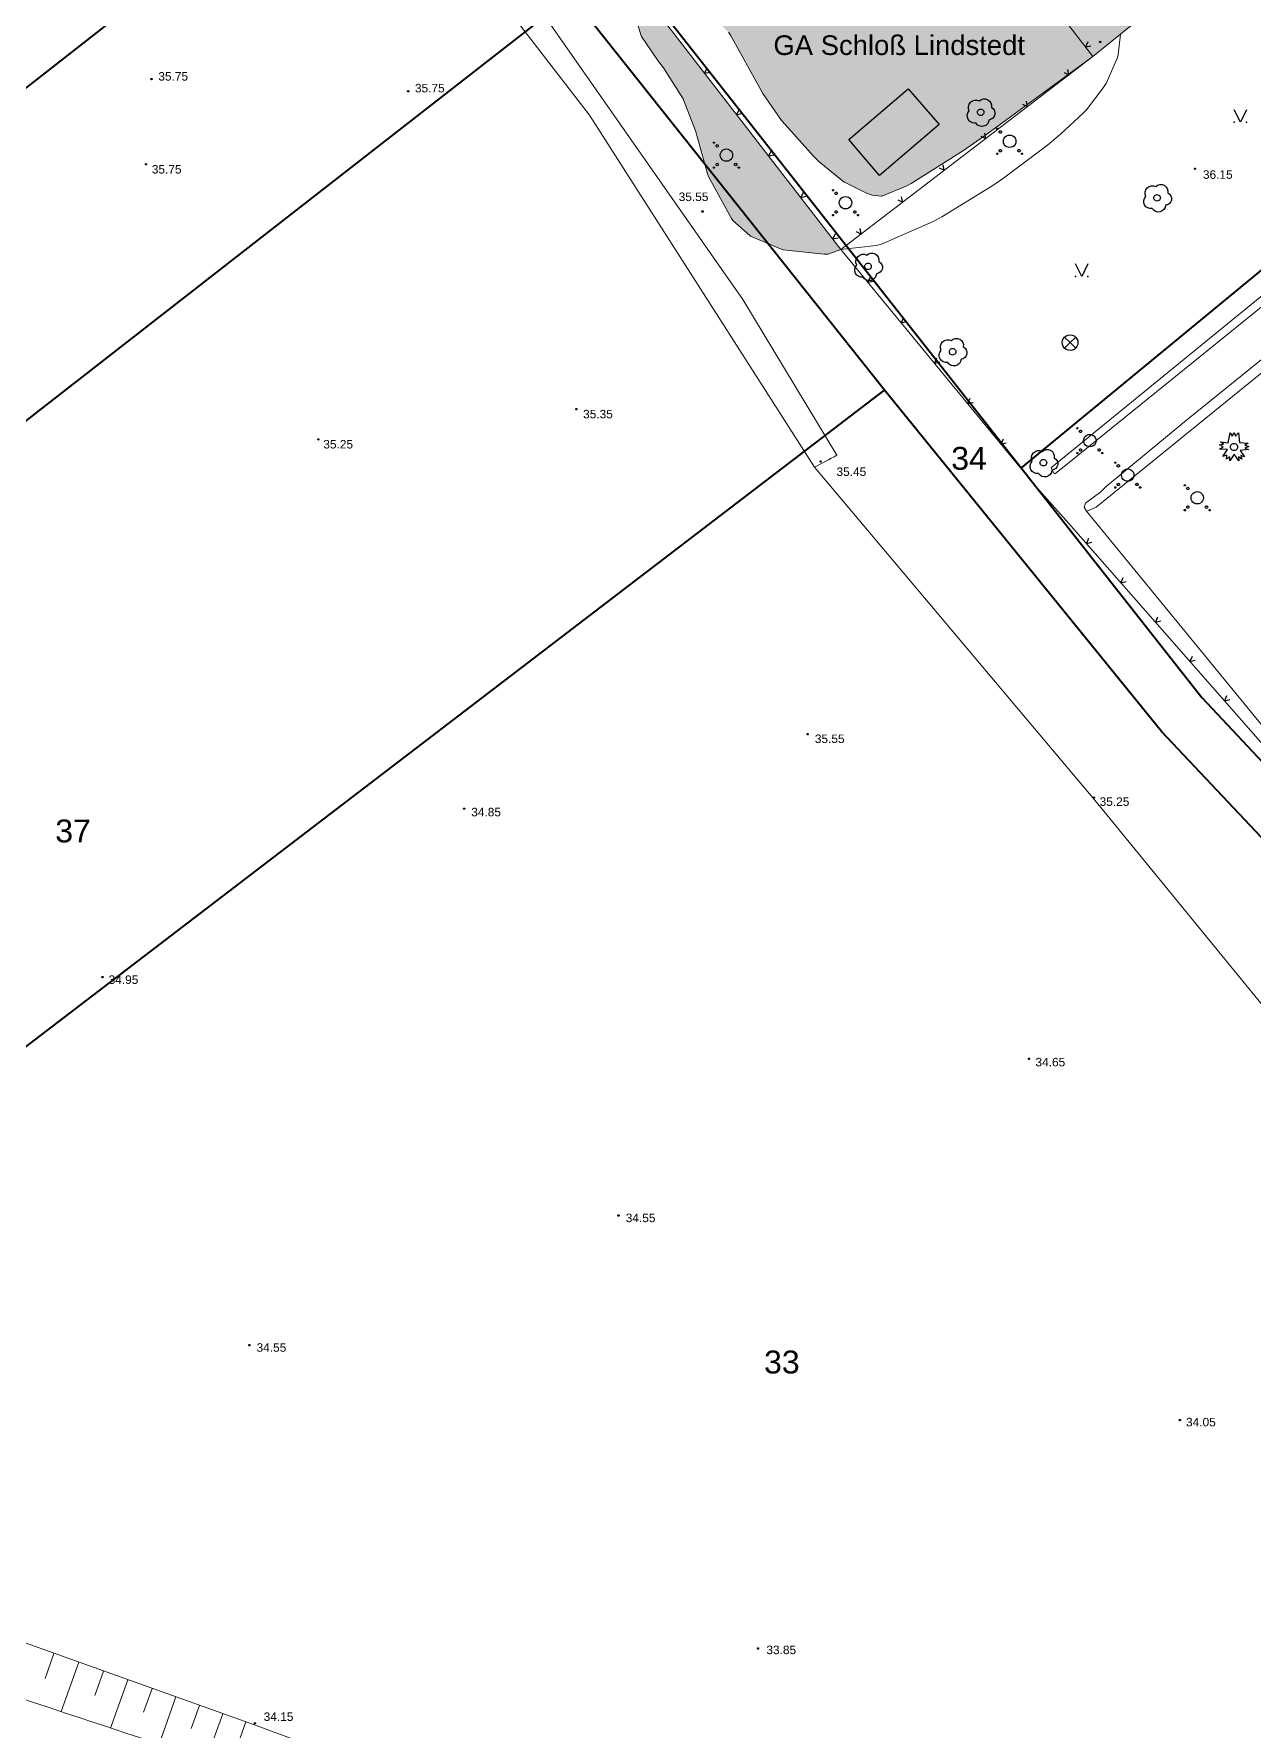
# Model space of a CAD drawing. Header units: metres. Extents: x 363857 to 365179, y 5807840 to 5809004.
# Drawn here: x 364548.8 to 364642, y 5808416.5 to 5808546.1 of the extents above; entities that cross this region are included whole.
import ezdxf

# ---------------------------------------------------------------- set-up
doc = ezdxf.new("R2010")
doc.units = ezdxf.units.M
doc.header["$LTSCALE"] = 0.5
doc.linetypes.add('LF11.26', pattern=[0])
doc.layers.get('0').update_dxf_attribs({"color": 1, "linetype": 'CONTINUOUS'})
for name, color, linetype in [('Flurstücksgrenze', 5, 'CONTINUOUS'), ('Stk.Bäume', 1, 'CONTINUOUS'), ('Stk.Böschungen', 1, 'CONTINUOUS'), ('Stk.Einfriedungen', 1, 'CONTINUOUS'), ('Stk.Gebäude', 202, 'CONTINUOUS'), ('Stk.Geländehöhen', 1, 'CONTINUOUS'), ('Stk.Grünflächen', 1, 'CONTINUOUS'), ('Stk.Straßennamen', 1, 'CONTINUOUS'), ('Stk.Topografie allgemein', 1, 'CONTINUOUS'), ('Stk.Ver- und Entsorgungsanlagen allgemein', 1, 'CONTINUOUS')]:
    doc.layers.add(name, color=color, linetype=linetype)
doc.styles.add('TA  11.0401.0000', font='Arial.ttf')

# ---------------------------------------------------------------- blocks, each defined once
blk = doc.blocks.new('S11..378')
at = {"color": 0, "lineweight": -2}
blk.add_lwpolyline([(-0.025, 0.05), (0, 0), (0.025, 0.05)], dxfattribs=at)
blk = doc.blocks.new('S11..36')
at = {"color": 0, "lineweight": -2}
blk.add_lwpolyline([(0.065, -0.0375, -0.5773503), (-0.065, -0.0375, -0.5773503), (0, 0.075, -0.5773503)], format="xyb", close=True, dxfattribs=at)
for points in [[(-0.05, 0.05), (0, 0), (-0.05, -0.05)], [(0.05, -0.05), (0, 0), (0.05, 0.05)]]:
    blk.add_lwpolyline(points, dxfattribs=at)
blk = doc.blocks.new('S11..147', base_point=(0, 0.3))
at = {"color": 0, "lineweight": -2}
for points in [[(-0.0957, 0.3975, -0.5773503), (-0.1043, 0.3975, -0.5773503), (-0.1, 0.405, -0.5773503)], [(-0.0663, 0.37, -0.5773503), (-0.0837, 0.37, -0.5773503), (-0.075, 0.385, -0.5773503)], [(0.0433, 0.275, -0.5773503), (-0.0433, 0.275, -0.5773503), (0, 0.35, -0.5773503)], [(-0.0957, 0.1975, -0.5773503), (-0.1043, 0.1975, -0.5773503), (-0.1, 0.205, -0.5773503)], [(-0.0663, 0.22, -0.5773503), (-0.0837, 0.22, -0.5773503), (-0.075, 0.235, -0.5773503)], [(0.0837, 0.22, -0.5773503), (0.0663, 0.22, -0.5773503), (0.075, 0.235, -0.5773503)], [(0.1043, 0.1975, -0.5773503), (0.0957, 0.1975, -0.5773503), (0.1, 0.205, -0.5773503)]]:
    blk.add_lwpolyline(points, format="xyb", close=True, dxfattribs=at)
blk = doc.blocks.new('S11..146', base_point=(0, 0.25))
at = {"color": 0, "lineweight": -2}
blk.add_lwpolyline([(0.05, 0.35), (0, 0.25), (-0.05, 0.35)], dxfattribs=at)
for p in [(-0.05, 0.25), (0.05, 0.25)]:
    blk.add_point(p, dxfattribs=at)
blk = doc.blocks.new('Nadelbaum')
at = {"color": 0, "lineweight": -2}
blk.add_lwpolyline([(0.185, 0.155), (0.475, 0.125), (0.365, 0.06), (0.5, 0.015), (0.37, -0.045), (0.49, -0.085), (0.21, -0.12), (0.36, -0.335), (0.235, -0.285), (0.265, -0.41), (0.155, -0.34), (0.16, -0.465), (0, -0.245), (-0.14, -0.47), (-0.14, -0.34), (-0.26, -0.415), (-0.24, -0.28), (-0.375, -0.32), (-0.225, -0.09), (-0.49, -0.07), (-0.37, 0), (-0.49, 0.07), (-0.355, 0.1), (-0.46, 0.175), (-0.195, 0.145), (-0.135, 0.475), (-0.06, 0.365), (0, 0.495), (0.05, 0.37), (0.15, 0.475)], close=True, dxfattribs=at)
blk.add_lwpolyline([(0.1039, -0.06, -0.5773503), (-0.1039, -0.06, -0.5773503), (0, 0.12, -0.5773503)], format="xyb", close=True, dxfattribs=at)
blk = doc.blocks.new('S11..60')
at = {"color": 0, "lineweight": -2}
for points in [[(0.165, 0.075, -0.7675055), (0.13, -0.115, -0.7475991), (-0.075, -0.165, -0.7388858), (-0.175, 0.02, -0.7315501), (-0.02, 0.175, -0.7388858)], [(0.0433, -0.025, -0.5773503), (-0.0433, -0.025, -0.5773503), (0, 0.05, -0.5773503)]]:
    blk.add_lwpolyline(points, format="xyb", close=True, dxfattribs=at)
blk = doc.blocks.new('Geländehöhe')
at = {"color": 0, "lineweight": -2}
for points in [[(0.0087, -0.005, -0.5773503), (-0.0087, -0.005, -0.5773503), (0, 0.01, -0.5773503)], [(0.0043, -0.0025, -0.5773503), (-0.0043, -0.0025, -0.5773503), (0, 0.005, -0.5773503)]]:
    blk.add_lwpolyline(points, format="xyb", close=True, dxfattribs=at)

msp = doc.modelspace()

# ---------------------------------------------------------------- hatches: boundary and pattern name
at = {"layer": 'Stk.Gebäude', "lineweight": 18, "true_color": 0xffffff}
msp.add_hatch(color=7, dxfattribs=at).paths.add_polyline_path([(364611.092, 5808538.004), (364615.63, 5808541.877), (364618.002, 5808539.162), (364613.432, 5808535.262)], flags=0)
at = {"layer": 'Stk.Gebäude', "lineweight": 18, "true_color": 0xb3b3b3}
msp.add_hatch(color=253, dxfattribs=at).paths.add_polyline_path([(364611.092, 5808538.004), (364615.63, 5808541.877), (364618.002, 5808539.162), (364613.432, 5808535.262)], flags=0)
at = {"layer": 'Stk.Grünflächen', "lineweight": 18, "true_color": 0xe0ffd9}
for points in [[(364633.2495, 5808572.0452), (364645.0293, 5808556.8474), (364645.0942, 5808556.7638), (364631.8364, 5808546.0531), (364629.7377, 5808544.3575), (364617.5587, 5808560.1412), (364628.7259, 5808568.5983)], [(364629.7377, 5808544.3575), (364621.625, 5808538.408), (364619.8508, 5808537.1827), (364615.8419, 5808534.6518), (364615.4784, 5808534.4534), (364613.6108, 5808533.6791), (364613.5569, 5808533.6726), (364612.871, 5808533.7721), (364612.4435, 5808533.918), (364610.7652, 5808534.7436), (364610.7331, 5808534.7639), (364608.8234, 5808536.3106), (364608.3939, 5808536.7275), (364605.9913, 5808539.4157), (364605.9609, 5808539.454), (364604.5347, 5808541.5147), (364604.3718, 5808541.8092), (364602.0502, 5808545.9907), (364601.9004, 5808546.198), (364600.5829, 5808547.5329), (364600.4621, 5808547.6064), (364598.2282, 5808548.5253), (364597.6526, 5808548.7106), (364595.1832, 5808549.4149), (364609.7648, 5808560.8356), (364612.9397, 5808556.6432), (364617.5587, 5808560.1412)], [(364609.5035, 5808529.2592), (364609.1753, 5808529.2508), (364606.083, 5808529.5943), (364605.8609, 5808529.6502), (364603.5739, 5808530.6307), (364603.5194, 5808530.6671), (364602.2366, 5808531.8299), (364602.1191, 5808531.9799), (364600.4163, 5808535.0718), (364600.2974, 5808535.3784), (364599.407, 5808538.5947), (364599.3892, 5808538.6623), (364598.4706, 5808541.0524), (364598.4379, 5808541.1169), (364596.9475, 5808543.4792), (364596.5521, 5808543.9774), (364595.2447, 5808545.8858), (364595.2172, 5808545.9431), (364594.7718, 5808547.4429), (364594.7621, 5808547.5512), (364595.0487, 5808549.126), (364595.0711, 5808549.1742), (364595.1832, 5808549.4149), (364610.4893, 5808529.6106)]]:
    msp.add_hatch(color=254, dxfattribs=at).paths.add_polyline_path(points, flags=0)

# ---------------------------------------------------------------- linework, layer by layer
at = {"layer": 'Flurstücksgrenze', "color": 7, "linetype": 'Continuous', "lineweight": 40}
for p, q in [((364692.76, 5808569.416), (364624.25, 5808512.922)), ((364577.891, 5808565.146), (364484.349, 5808492.029)), ((364491.226, 5808472.12), (364589.883, 5808548.975)), ((364509.043, 5808438.733), (364613.805, 5808518.876))]:
    msp.add_line(p, q, dxfattribs=at)
msp.add_lwpolyline([(364549.51, 5808600.402), (364553.882, 5808602.403), (364624.25, 5808512.922), (364638.047, 5808495.377), (364717.814, 5808410.4), (364710.559, 5808412.689), (364634.968, 5808492.794), (364613.805, 5808518.876), (364589.883, 5808548.975), (364577.891, 5808565.146), (364549.51, 5808600.402)], close=True, dxfattribs=at)
at = {"layer": 'Stk.Böschungen', "color": 7, "linetype": 'Continuous', "lineweight": 18}
for p, q in [((364565.6124, 5808416.9302), (364535.3679, 5808427.7541)), ((364595.0743, 5808406.1141), (364565.6124, 5808416.9302))]:
    msp.add_line(p, q, dxfattribs=at)
at = {"layer": 'Stk.Böschungen', "color": 7, "linetype": 'Continuous', "lineweight": 9}
for p, q in [((364550.3752, 5808422.3655), (364549.6939, 5808420.4604)), ((364552.2807, 5808421.6852), (364550.9287, 5808417.9166)), ((364554.166, 5808421.0122), (364553.4983, 5808419.1484)), ((364556.0305, 5808420.3466), (364554.7063, 5808416.663)), ((364557.8736, 5808419.6886), (364557.2215, 5808417.8678)), ((364559.6951, 5808419.0384), (364558.4016, 5808415.4425)), ((364561.4944, 5808418.396), (364560.8578, 5808416.6197)), ((364563.2715, 5808417.7616), (364562.0113, 5808414.2552)), ((364565.0259, 5808417.1353), (364564.4086, 5808415.4034))]:
    msp.add_line(p, q, dxfattribs=at)
at = {"layer": 'Stk.Böschungen', "color": 7, "linetype": 'Continuous', "lineweight": 18}
msp.add_arc((365373.7212, 5810883.2916), 2599.044, 251.1847457, 251.8466297, dxfattribs=at)
at = {"layer": 'Stk.Einfriedungen', "color": 7, "linetype": 'LF11.26', "lineweight": 18}
for p, q in [((364595.1832, 5808549.4149), (364610.4893, 5808529.6106)), ((364610.4893, 5808529.6106), (364629.7377, 5808544.3575)), ((364625.2483, 5808511.6552), (364610.4893, 5808529.6106)), ((364626.6442, 5808510.0701), (364625.2483, 5808511.6552)), ((364627.8911, 5808508.6904), (364626.6442, 5808510.0701)), ((364650.335, 5808483.0931), (364627.8911, 5808508.6904))]:
    msp.add_line(p, q, dxfattribs=at)
msp.add_lwpolyline([(364633.2495, 5808572.0452), (364645.0293, 5808556.8474), (364645.0942, 5808556.7638), (364631.8364, 5808546.0531), (364629.7377, 5808544.3575), (364617.5587, 5808560.1412), (364628.7259, 5808568.5983), (364633.2495, 5808572.0452)], close=True, dxfattribs=at)
at = {"layer": 'Stk.Gebäude', "color": 7, "linetype": 'Continuous', "lineweight": 25}
msp.add_lwpolyline([(364611.092, 5808538.004), (364615.63, 5808541.877), (364618.002, 5808539.162), (364613.432, 5808535.262), (364611.092, 5808538.004)], close=True, dxfattribs=at)
at = {"layer": 'Stk.Topografie allgemein', "color": 7, "linetype": 'Continuous', "lineweight": 9}
for p, q in [((364575.5775, 5808560.2545), (364591.2933, 5808539.8736)), ((364602.9922, 5808525.8021), (364587.413, 5808548.074)), ((364602.0502, 5808545.9907), (364601.9004, 5808546.198)), ((364604.3718, 5808541.8092), (364602.0502, 5808545.9907)), ((364631.8364, 5808546.0531), (364631.6761, 5808544.5132)), ((364629.7377, 5808544.3575), (364621.625, 5808538.408)), ((364631.6761, 5808544.5132), (364631.616, 5808544.2838)), ((364631.616, 5808544.2838), (364630.7517, 5808542.2991)), ((364604.5347, 5808541.5147), (364604.3718, 5808541.8092)), ((364630.6035, 5808542.058), (364629.2352, 5808540.2842)), ((364630.7517, 5808542.2991), (364630.6035, 5808542.058)), ((364605.9609, 5808539.454), (364604.5347, 5808541.5147)), ((364591.2933, 5808539.8736), (364608.4681, 5808512.9739)), ((364605.9913, 5808539.4157), (364605.9609, 5808539.454)), ((364608.3939, 5808536.7275), (364605.9913, 5808539.4157)), ((364629.0107, 5808540.0419), (364627.2721, 5808538.4129)), ((364629.2352, 5808540.2842), (364629.0107, 5808540.0419)), ((364621.625, 5808538.408), (364619.8508, 5808537.1827)), ((364627.2721, 5808538.4129), (364626.2729, 5808537.5857)), ((364608.8234, 5808536.3106), (364608.3939, 5808536.7275)), ((364619.8508, 5808537.1827), (364615.8419, 5808534.6518)), ((364626.2729, 5808537.5857), (364622.918, 5808535.0671)), ((364610.7331, 5808534.7639), (364608.8234, 5808536.3106)), ((364610.7652, 5808534.7436), (364610.7331, 5808534.7639)), ((364612.4435, 5808533.918), (364610.7652, 5808534.7436)), ((364615.4784, 5808534.4534), (364613.6108, 5808533.6791)), ((364615.8419, 5808534.6518), (364615.4784, 5808534.4534)), ((364622.1016, 5808534.5102), (364618.1936, 5808532.1117)), ((364622.918, 5808535.0671), (364622.1016, 5808534.5102)), ((364626.608, 5808512.994), (364653.5091, 5808534.9577)), ((364612.871, 5808533.7721), (364612.4435, 5808533.918)), ((364613.5569, 5808533.6726), (364612.871, 5808533.7721)), ((364613.6108, 5808533.6791), (364613.5569, 5808533.6726)), ((364617.5417, 5808531.7534), (364613.5921, 5808530.028)), ((364618.1936, 5808532.1117), (364617.5417, 5808531.7534)), ((364636.8831, 5808516.5629), (364656.0913, 5808532.1384)), ((364648.6599, 5808530.1323), (364627.6599, 5808513.1443)), ((364610.4893, 5808529.6106), (364609.5035, 5808529.2592)), ((364613.1897, 5808529.9025), (364610.4893, 5808529.6106)), ((364613.5921, 5808530.028), (364613.1897, 5808529.9025)), ((364652.8106, 5808528.4642), (364629.9803, 5808509.9313)), ((364610.1742, 5808513.9013), (364602.9922, 5808525.8021)), ((364630.7559, 5808511.5068), (364636.8831, 5808516.5629)), ((364629.8833, 5808487.5488), (364608.4681, 5808512.9739)), ((364626.5447, 5808512.9265), (364626.608, 5808512.994)), ((364626.7671, 5808512.5046), (364626.5447, 5808512.9265)), ((364626.8237, 5808512.484), (364626.7671, 5808512.5046)), ((364627.6599, 5808513.1443), (364626.8237, 5808512.484)), ((364629.1702, 5808510.2219), (364630.3343, 5808511.0866)), ((364630.3343, 5808511.0866), (364630.7559, 5808511.5068)), ((364629.0768, 5808509.9172), (364629.1702, 5808510.2219)), ((364629.2595, 5808509.6122), (364629.0768, 5808509.9172)), ((364629.2595, 5808509.6122), (364647.7936, 5808486.9671)), ((364629.274, 5808509.6114), (364629.2595, 5808509.6122)), ((364629.9803, 5808509.9313), (364629.274, 5808509.6114)), ((364649.6111, 5808463.3844), (364629.8833, 5808487.5488))]:
    msp.add_line(p, q, dxfattribs=at)
msp.add_lwpolyline([(364609.5035, 5808529.2592), (364609.1753, 5808529.2508), (364606.083, 5808529.5943), (364605.8609, 5808529.6502), (364603.5739, 5808530.6307), (364603.5194, 5808530.6671), (364602.2366, 5808531.8299), (364602.1191, 5808531.9799), (364600.4163, 5808535.0718), (364600.2974, 5808535.3784), (364599.407, 5808538.5947), (364599.3892, 5808538.6623), (364598.4706, 5808541.0524), (364598.4379, 5808541.1169), (364596.9475, 5808543.4792), (364596.5521, 5808543.9774), (364595.2447, 5808545.8858), (364595.2172, 5808545.9431), (364594.7718, 5808547.4429), (364594.7621, 5808547.5512), (364595.0487, 5808549.126), (364595.0711, 5808549.1742), (364595.1832, 5808549.4149)], dxfattribs=at)
msp.add_arc((364587.1342, 5808554.254), 46.467, 297.330281, 299.72486, dxfattribs=at)

# ---------------------------------------------------------------- block references
at = {"layer": 'Stk.Bäume', "color": 7}
for name, p, xscale, yscale in [('S11..60', (364621.1612, 5808540.0917), 4.95, 4.95), ('S11..60', (364634.6393, 5808533.5555), 4.95, 4.95), ('S11..60', (364612.5604, 5808528.3193), 4.95, 4.95), ('S11..60', (364619.0188, 5808521.7973), 4.95, 4.95), ('Nadelbaum', (364640.5164, 5808514.5239), 2.25, 2.25), ('S11..60', (364625.9575, 5808513.3212), 4.95, 4.95)]:
    msp.add_blockref(name, p, dxfattribs=dict(at, xscale=xscale, yscale=yscale))
at = {"layer": 'Stk.Einfriedungen', "color": 7, "xscale": 7.5, "yscale": 7.5}
for p, rotation in [((364629.1733, 5808545.0889), 307.654), ((364600.0753, 5808543.085), 307.699), ((364627.9063, 5808542.9544), 37.457), ((364624.731, 5808540.5217), 37.457), ((364602.5214, 5808539.9201), 307.699), ((364621.5558, 5808538.089), 37.457), ((364604.9675, 5808536.7552), 307.699), ((364618.3806, 5808535.6564), 37.457), ((364607.4135, 5808533.5903), 307.699), ((364615.2053, 5808533.2237), 37.457), ((364609.8596, 5808530.4254), 307.699), ((364612.0301, 5808530.791), 37.457), ((364612.5484, 5808527.1055), 309.42), ((364615.0884, 5808524.0155), 309.42), ((364617.6284, 5808520.9254), 309.42), ((364620.1683, 5808517.8353), 309.42), ((364622.7083, 5808514.7453), 309.42), ((364629.2382, 5808507.154), 311.245), ((364631.8753, 5808504.1464), 311.245), ((364634.5124, 5808501.1388), 311.245), ((364637.1495, 5808498.1312), 311.245), ((364639.7866, 5808495.1235), 311.245)]:
    msp.add_blockref('S11..378', p, dxfattribs=dict(at, rotation=rotation))
at = {"layer": 'Stk.Geländehöhen', "color": 7, "xscale": 5, "yscale": 5}
for p in [(364630.2899, 5808545.4625, 36.246), (364557.8215, 5808542.6309, 35.746), (364577.4308, 5808541.6935, 35.746), (364557.4046, 5808536.1221, 35.746), (364637.5328, 5808535.7806, 36.146), (364599.914, 5808532.5119, 35.546), (364590.2801, 5808517.4113, 35.346), (364570.5744, 5808515.1044, 35.246), (364608.9402, 5808513.4166, 35.446), (364607.9477, 5808492.5821, 35.546), (364629.8063, 5808487.7365, 35.246), (364581.7069, 5808486.8951, 34.846), (364554.0796, 5808474.0348, 34.946), (364624.8546, 5808467.7866, 34.646), (364593.5029, 5808455.8218, 34.546), (364565.3052, 5808445.9152, 34.546), (364636.3763, 5808440.1905, 34.046), (364604.1572, 5808422.7453, 33.846), (364565.7267, 5808417.0313, 34.146)]:
    msp.add_blockref('Geländehöhe', p, dxfattribs=at)
at = {"layer": 'Stk.Grünflächen', "color": 7}
for name, p, xscale, yscale in [('S11..146', (364641.0041, 5808539.3294), 9.53, 9.53), ('S11..147', (364601.7411, 5808536.819), 9.5, 9.5), ('S11..147', (364623.3771, 5808537.8738), 9.5, 9.5), ('S11..147', (364610.8373, 5808533.1828), 9.5, 9.5), ('S11..146', (364628.8844, 5808527.555), 9.53, 9.53), ('S11..147', (364629.5042, 5808515.0063), 9.5, 9.5), ('S11..147', (364632.3936, 5808512.3767), 9.5, 9.5), ('S11..147', (364637.7058, 5808510.6457), 9.5, 9.5)]:
    msp.add_blockref(name, p, dxfattribs=dict(at, xscale=xscale, yscale=yscale))
at = {"layer": 'Stk.Ver- und Entsorgungsanlagen allgemein', "color": 7, "xscale": 8, "yscale": 8}
msp.add_blockref('S11..36', (364627.9942, 5808522.4971), dxfattribs=at)

# ---------------------------------------------------------------- texts
at = {"layer": 'Flurstücksgrenze', "color": 7, "lineweight": 35, "char_height": 1.75, "attachment_point": 7, "line_spacing_factor": 0.84, "style": 'TA  11.0401.0000'}
for s, insert in [('34', (364618.9145, 5808512.755)), ('37', (364550.4745, 5808484.292)), ('33', (364604.6175, 5808443.725))]:
    msp.add_mtext(s, dxfattribs=dict(at, insert=insert))
at = {"layer": 'Stk.Geländehöhen', "color": 7, "lineweight": 18, "char_height": 0.65, "attachment_point": 7, "line_spacing_factor": 0.84, "style": 'TA  11.0401.0000'}
for s, insert in [('35.75', (364558.35, 5808542.5)), ('35.75', (364577.95, 5808541.6)), ('35.75', (364557.85, 5808535.4)), ('36.15', (364638.14, 5808535)), ('35.55', (364598.095, 5808533.3)), ('35.35', (364590.795, 5808516.7)), ('35.25', (364570.95, 5808514.4)), ('35.45', (364610.15, 5808512.3)), ('35.55', (364608.495, 5808491.9)), ('35.25', (364630.25, 5808487.1)), ('34.85', (364582.25, 5808486.3)), ('34.95', (364554.55, 5808473.5)), ('34.65', (364625.35, 5808467.2)), ('34.55', (364594.05, 5808455.3)), ('34.55', (364565.85, 5808445.4)), ('34.05', (364636.85, 5808439.7)), ('33.85', (364604.795, 5808422.3)), ('34.15', (364566.395, 5808417.2))]:
    msp.add_mtext(s, dxfattribs=dict(at, insert=insert))
at = {"layer": 'Stk.Straßennamen', "color": 7, "lineweight": 25, "insert": (364605.3324, 5808544.4459), "char_height": 1.5, "attachment_point": 7, "line_spacing_factor": 0.84, "style": 'TA  11.0401.0000'}
msp.add_mtext('GA Schloß Lindstedt', dxfattribs=at)

doc.saveas('drawing.dxf')
